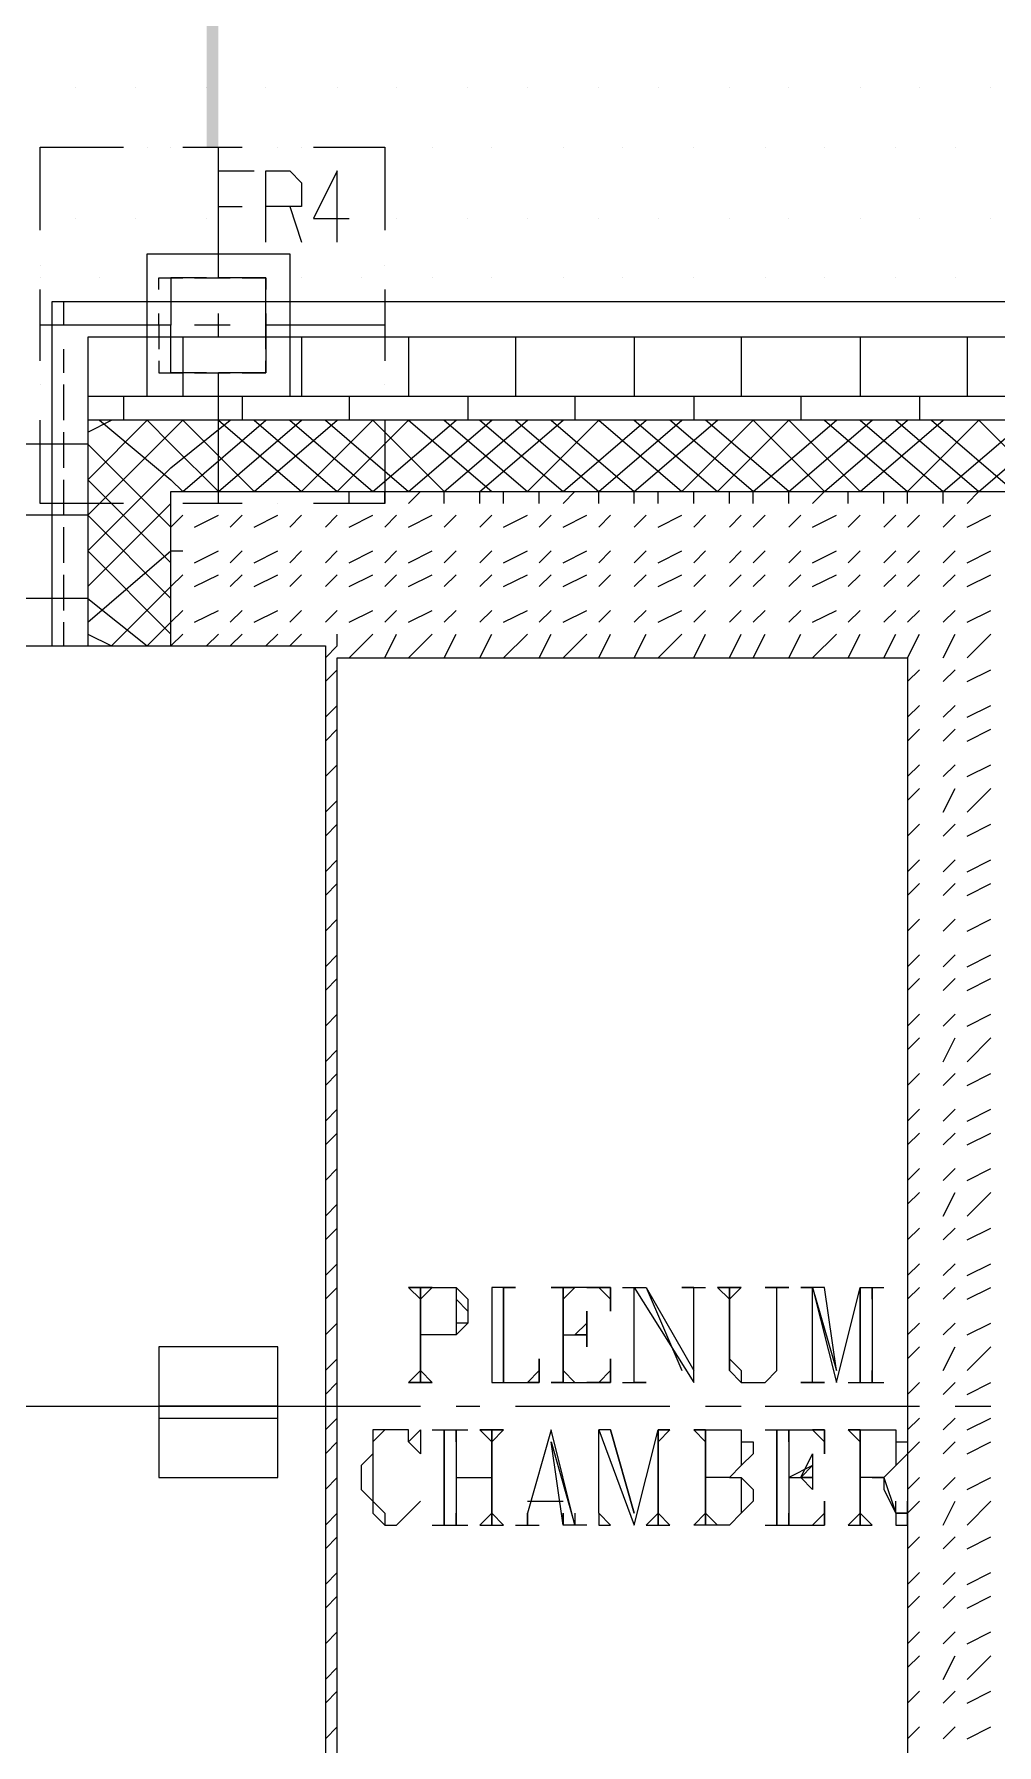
# Model space of a CAD drawing. Header units: metres. Extents: x -941 to 1333, y -28 to 1490.
# Drawn here: x 999 to 1000.374, y 356.678 to 359.12 of the extents above; entities that cross this region are included whole.
import ezdxf

# ---------------------------------------------------------------- set-up
doc = ezdxf.new("R2010")
doc.units = ezdxf.units.M

msp = doc.modelspace()

# ---------------------------------------------------------------- linework, layer by layer
at = {"lineweight": 0}
for points in [[(999.05945, 359.04368), (999.05945, 359.04368)], [(999.14424, 359.04368), (999.14424, 359.04368)], [(999.24599, 359.04368), (999.24599, 359.04368)], [(999.33078, 359.04368), (999.33078, 359.04368)], [(999.43253, 359.04368), (999.43253, 359.04368)], [(999.51732, 359.04368), (999.51732, 359.04368)], [(999.61907, 359.04368), (999.61907, 359.04368)], [(999.70387, 359.04368), (999.70387, 359.04368)], [(999.80562, 359.04368), (999.80562, 359.04368)], [(999.89041, 359.04368), (999.89041, 359.04368)], [(999.99216, 359.04368), (999.99216, 359.04368)], [(1000.07695, 359.04368), (1000.07695, 359.04368)], [(1000.1787, 359.04368), (1000.1787, 359.04368)], [(1000.26349, 359.04368), (1000.26349, 359.04368)], [(1000.36524, 359.04368), (1000.36524, 359.04368)], [(999.00857, 358.84018), (999.00857, 358.95889), (999.12728, 358.95889)], [(999.00857, 358.95889), (999.00857, 358.95889)], [(999.09336, 358.95889), (999.09336, 358.95889)], [(999.1612, 358.95889), (999.1612, 358.95889)], [(999.19511, 358.95889), (999.19511, 358.95889)], [(999.21207, 358.95889), (999.29686, 358.95889)], [(999.26295, 358.77235), (999.26295, 358.95889)], [(999.27991, 358.95889), (999.27991, 358.95889)], [(999.34774, 358.95889), (999.34774, 358.95889)], [(999.38166, 358.95889), (999.38166, 358.95889)], [(999.39861, 358.95889), (999.50036, 358.95889), (999.50036, 358.84018)], [(999.46645, 358.95889), (999.46645, 358.95889)], [(999.5682, 358.95889), (999.5682, 358.95889)], [(999.65299, 358.95889), (999.65299, 358.95889)], [(999.75474, 358.95889), (999.75474, 358.95889)], [(999.83953, 358.95889), (999.83953, 358.95889)], [(999.94128, 358.95889), (999.94128, 358.95889)], [(1000.04303, 358.95889), (1000.04303, 358.95889)], [(1000.12783, 358.95889), (1000.12783, 358.95889)], [(1000.22958, 358.95889), (1000.22958, 358.95889)], [(1000.31437, 358.95889), (1000.31437, 358.95889)], [(999.26295, 358.82322), (999.26295, 358.92497), (999.31382, 358.92497)], [(999.33078, 358.82322), (999.33078, 358.92497), (999.3647, 358.92497), (999.38166, 358.90801), (999.38166, 358.89106), (999.38166, 358.8741), (999.3647, 358.8741), (999.33078, 358.8741)], [(999.43253, 358.82322), (999.43253, 358.92497), (999.39861, 358.85714), (999.44949, 358.85714)], [(999.05945, 358.85714), (999.05945, 358.85714)], [(999.14424, 358.85714), (999.14424, 358.85714)], [(999.24599, 358.85714), (999.24599, 358.85714)], [(999.26295, 358.8741), (999.29686, 358.8741)], [(999.33078, 358.85714), (999.33078, 358.85714)], [(999.3647, 358.8741), (999.38166, 358.82322)], [(999.43253, 358.85714), (999.43253, 358.85714)], [(999.51732, 358.85714), (999.51732, 358.85714)], [(999.61907, 358.85714), (999.61907, 358.85714)], [(999.70387, 358.85714), (999.70387, 358.85714)], [(999.80562, 358.85714), (999.80562, 358.85714)], [(999.89041, 358.85714), (999.89041, 358.85714)], [(999.99216, 358.85714), (999.99216, 358.85714)], [(1000.07695, 358.85714), (1000.07695, 358.85714)], [(1000.1787, 358.85714), (1000.1787, 358.85714)], [(1000.26349, 358.85714), (1000.26349, 358.85714)], [(1000.36524, 358.85714), (1000.36524, 358.85714)], [(999.00857, 358.78931), (999.00857, 358.78931)], [(999.50036, 358.78931), (999.50036, 358.78931)], [(999.00857, 358.77235), (999.00857, 358.77235)], [(999.09336, 358.77235), (999.09336, 358.77235)], [(999.24599, 358.77235), (999.19511, 358.77235), (999.19511, 358.70451), (999.17815, 358.70451), (999.17815, 358.72147)], [(999.17815, 358.75539), (999.17815, 358.77235), (999.21207, 358.77235)], [(999.19511, 358.77235), (999.19511, 358.77235)], [(999.22903, 358.77235), (999.27991, 358.77235)], [(999.33078, 358.72147), (999.33078, 358.70451), (999.33078, 358.77235), (999.31382, 358.77235), (999.26295, 358.77235)], [(999.27991, 358.77235), (999.27991, 358.77235)], [(999.29686, 358.77235), (999.33078, 358.77235), (999.33078, 358.75539)], [(999.38166, 358.77235), (999.38166, 358.77235)], [(999.46645, 358.77235), (999.46645, 358.77235)], [(999.5682, 358.77235), (999.5682, 358.77235)], [(999.65299, 358.77235), (999.65299, 358.77235)], [(999.75474, 358.77235), (999.75474, 358.77235)], [(999.83953, 358.77235), (999.83953, 358.77235)], [(999.94128, 358.77235), (999.94128, 358.77235)], [(1000.04303, 358.77235), (1000.04303, 358.77235)], [(1000.12783, 358.77235), (1000.12783, 358.77235)], [(1000.22958, 358.77235), (1000.22958, 358.77235)], [(1000.31437, 358.77235), (1000.31437, 358.77235)], [(999.00857, 358.65364), (999.00857, 358.75539)], [(999.02553, 358.24664), (999.02553, 358.73843), (1003.34992, 358.73843), (1003.34992, 355.4485), (999.02553, 355.4485), (999.02553, 356.059)], [(999.04249, 358.70451), (999.04249, 358.73843), (999.0764, 358.73843)], [(999.11032, 358.73843), (999.14424, 358.73843)], [(999.17815, 358.73843), (999.21207, 358.73843)], [(999.24599, 358.73843), (999.27991, 358.73843)], [(999.31382, 358.73843), (999.34774, 358.73843)], [(999.38166, 358.73843), (999.41557, 358.73843)], [(999.44949, 358.73843), (999.48341, 358.73843)], [(999.50036, 358.75539), (999.50036, 358.65364)], [(999.51732, 358.73843), (999.55124, 358.73843)], [(999.58516, 358.73843), (999.61907, 358.73843)], [(999.65299, 358.73843), (999.68691, 358.73843)], [(999.72082, 358.73843), (999.75474, 358.73843)], [(999.7717, 358.73843), (999.82257, 358.73843)], [(999.83953, 358.73843), (999.89041, 358.73843)], [(999.92432, 358.73843), (999.95824, 358.73843)], [(999.99216, 358.73843), (1000.02607, 358.73843)], [(1000.05999, 358.73843), (1000.09391, 358.73843)], [(1000.12783, 358.73843), (1000.16174, 358.73843)], [(1000.19566, 358.73843), (1000.22958, 358.73843)], [(1000.24653, 358.73843), (1000.29741, 358.73843)], [(1000.31437, 358.73843), (1000.36524, 358.73843)], [(999.26295, 358.68756), (999.26295, 358.72147)], [(999.19511, 358.70451), (999.00857, 358.70451)], [(999.0764, 356.059), (999.0764, 355.49938), (1003.29905, 355.49938), (1003.29905, 358.68756), (999.0764, 358.68756), (999.0764, 358.24664)], [(1003.29905, 358.68756), (999.0764, 358.68756)], [(999.12728, 358.68756), (999.12728, 358.68756)], [(999.24599, 358.63668), (999.19511, 358.63668), (999.19511, 358.70451), (999.17815, 358.70451), (999.17815, 358.6706)], [(999.21207, 358.68756), (999.21207, 358.60276)], [(999.27991, 358.70451), (999.22903, 358.70451)], [(999.33078, 358.6706), (999.33078, 358.70451), (999.33078, 358.63668), (999.31382, 358.63668), (999.26295, 358.63668)], [(999.29686, 358.68756), (999.29686, 358.68756)], [(999.50036, 358.70451), (999.33078, 358.70451)], [(999.38166, 358.68756), (999.38166, 358.60276)], [(999.44949, 358.68756), (999.44949, 358.68756)], [(999.53428, 358.68756), (999.53428, 358.60276)], [(999.61907, 358.68756), (999.61907, 358.68756)], [(999.68691, 358.68756), (999.68691, 358.60276)], [(999.7717, 358.68756), (999.7717, 358.68756)], [(999.85649, 358.68756), (999.85649, 358.60276)], [(999.94128, 358.68756), (999.94128, 358.68756)], [(1000.00912, 358.68756), (1000.00912, 358.60276)], [(1000.09391, 358.68756), (1000.09391, 358.68756)], [(1000.1787, 358.68756), (1000.1787, 358.60276)], [(1000.26349, 358.68756), (1000.26349, 358.68756)], [(1000.33133, 358.68756), (1000.33133, 358.60276)], [(999.04249, 358.63668), (999.04249, 358.6706)], [(999.17815, 358.65364), (999.17815, 358.63668), (999.21207, 358.63668)], [(999.22903, 358.63668), (999.27991, 358.63668)], [(999.26295, 358.45014), (999.26295, 358.63668)], [(999.29686, 358.63668), (999.33078, 358.63668), (999.33078, 358.65364)], [(999.00857, 358.61972), (999.00857, 358.61972)], [(999.04249, 358.56885), (999.04249, 358.61972)], [(999.50036, 358.61972), (999.50036, 358.61972)], [(1003.29905, 358.60276), (999.0764, 358.60276)], [(999.12728, 358.60276), (999.12728, 358.56885)], [(999.29686, 358.60276), (999.29686, 358.56885)], [(999.44949, 358.60276), (999.44949, 358.56885)], [(999.61907, 358.60276), (999.61907, 358.56885)], [(999.7717, 358.60276), (999.7717, 358.56885)], [(999.94128, 358.60276), (999.94128, 358.56885)], [(1000.09391, 358.60276), (1000.09391, 358.56885)], [(1000.12783, 358.56885), (1000.24653, 358.4671), (1000.34828, 358.56885), (1000.45003, 358.4671), (1000.56874, 358.56885), (1000.56874, 358.60276)], [(1000.1787, 358.56885), (1000.29741, 358.4671), (1000.41612, 358.56885), (1000.41612, 358.60276)], [(1000.26349, 358.60276), (1000.26349, 358.56885)], [(999.12728, 358.45014), (999.00857, 358.45014), (999.00857, 358.56885)], [(1003.29905, 358.56885), (999.0764, 358.56885)], [(999.0764, 358.55189), (999.11032, 358.56885)], [(999.19511, 358.36535), (999.0764, 358.48405), (999.1612, 358.56885), (999.19511, 358.53493), (999.26295, 358.4671), (999.38166, 358.56885)], [(999.19511, 358.31447), (999.0764, 358.43318), (999.19511, 358.55189), (999.21207, 358.56885), (999.31382, 358.4671), (999.43253, 358.56885)], [(999.19511, 358.2636), (999.0764, 358.3823), (999.19511, 358.50101), (999.27991, 358.56885)], [(999.09336, 358.56885), (999.19511, 358.48405), (999.21207, 358.4671), (999.33078, 358.56885)], [(999.26295, 358.56885), (999.38166, 358.4671), (999.48341, 358.56885), (999.58516, 358.4671)], [(999.31382, 358.56885), (999.43253, 358.4671), (999.53428, 358.56885), (999.65299, 358.4671)], [(999.3647, 358.56885), (999.48341, 358.4671), (999.60211, 358.56885)], [(999.50036, 358.56885), (999.50036, 358.45014), (999.39861, 358.45014)], [(999.41557, 358.56885), (999.53428, 358.4671), (999.65299, 358.56885)], [(999.58516, 358.45014), (999.58516, 358.4671), (999.70387, 358.56885)], [(999.58516, 358.56885), (999.70387, 358.4671), (999.80562, 358.56885), (999.92432, 358.4671), (1000.02607, 358.56885), (1000.12783, 358.4671), (1000.24653, 358.56885)], [(999.63603, 358.45014), (999.63603, 358.4671), (999.75474, 358.56885)], [(999.63603, 358.56885), (999.75474, 358.4671), (999.87345, 358.56885)], [(999.68691, 358.56885), (999.80562, 358.4671), (999.92432, 358.56885)], [(999.73778, 358.56885), (999.85649, 358.4671), (999.9752, 358.56885)], [(999.85649, 358.56885), (999.9752, 358.4671), (1000.07695, 358.56885), (1000.1787, 358.4671), (1000.29741, 358.56885)], [(1000.02607, 358.4671), (999.90737, 358.56885)], [(1000.07695, 358.4671), (999.95824, 358.56885)], [(1000.02607, 358.45014), (1000.02607, 358.4671), (1000.14478, 358.56885)], [(1000.07695, 358.45014), (1000.07695, 358.4671), (1000.19566, 358.56885)], [(1000.22958, 358.56885), (1000.34828, 358.4671), (1000.46699, 358.56885)], [(1000.28045, 358.56885), (1000.39916, 358.4671), (1000.51787, 358.56885)], [(999.04249, 358.50101), (999.04249, 358.55189)], [(999.0764, 358.53493), (998.36415, 358.53493)], [(999.0764, 358.53493), (999.19511, 358.41622), (999.21207, 358.43318)], [(999.04249, 358.43318), (999.04249, 358.48405)], [(999.19511, 358.24664), (999.19511, 358.4671), (1003.18034, 358.4671), (1003.18034, 355.73679), (999.19511, 355.73679), (999.19511, 356.059)], [(999.44949, 358.45014), (999.44949, 358.4671)], [(999.50036, 358.45014), (999.50036, 358.4671)], [(999.53428, 358.45014), (999.55124, 358.4671)], [(999.66995, 358.45014), (999.66995, 358.4671)], [(999.72082, 358.45014), (999.72082, 358.4671)], [(999.75474, 358.45014), (999.7717, 358.4671)], [(999.80562, 358.45014), (999.80562, 358.4671)], [(999.85649, 358.45014), (999.85649, 358.4671)], [(999.89041, 358.45014), (999.89041, 358.4671)], [(999.94128, 358.45014), (999.94128, 358.4671)], [(999.99216, 358.45014), (999.99216, 358.4671)], [(1000.11087, 358.45014), (1000.12783, 358.4671)], [(1000.16174, 358.45014), (1000.16174, 358.4671)], [(1000.21262, 358.45014), (1000.21262, 358.4671)], [(1000.24653, 358.45014), (1000.24653, 358.4671)], [(1000.29741, 358.45014), (1000.29741, 358.4671)], [(1000.33133, 358.45014), (1000.34828, 358.4671)], [(999.0764, 358.33143), (999.19511, 358.45014)], [(999.1612, 358.45014), (999.1612, 358.45014)], [(999.29686, 358.45014), (999.21207, 358.45014)], [(999.34774, 358.45014), (999.34774, 358.45014)], [(999.0764, 358.43318), (998.85595, 358.43318)], [(999.04249, 358.36535), (999.04249, 358.41622)], [(999.22903, 358.41622), (999.26295, 358.43318)], [(999.27991, 358.41622), (999.29686, 358.43318)], [(999.31382, 358.41622), (999.34774, 358.43318)], [(999.3647, 358.41622), (999.38166, 358.43318)], [(999.41557, 358.41622), (999.43253, 358.43318)], [(999.44949, 358.41622), (999.48341, 358.43318)], [(999.50036, 358.41622), (999.51732, 358.43318)], [(999.53428, 358.41622), (999.5682, 358.43318)], [(999.58516, 358.41622), (999.60211, 358.43318)], [(999.63603, 358.41622), (999.65299, 358.43318)], [(999.66995, 358.41622), (999.70387, 358.43318)], [(999.72082, 358.41622), (999.73778, 358.43318)], [(999.75474, 358.41622), (999.78866, 358.43318)], [(999.80562, 358.41622), (999.82257, 358.43318)], [(999.85649, 358.41622), (999.87345, 358.43318)], [(999.89041, 358.41622), (999.92432, 358.43318)], [(999.94128, 358.41622), (999.95824, 358.43318)], [(999.99216, 358.41622), (1000.00912, 358.43318)], [(1000.02607, 358.41622), (1000.04303, 358.43318)], [(1000.07695, 358.41622), (1000.09391, 358.43318)], [(1000.11087, 358.41622), (1000.14478, 358.43318)], [(1000.16174, 358.41622), (1000.1787, 358.43318)], [(1000.21262, 358.41622), (1000.22958, 358.43318)], [(1000.24653, 358.41622), (1000.26349, 358.43318)], [(1000.29741, 358.41622), (1000.31437, 358.43318)], [(1000.33133, 358.41622), (1000.36524, 358.43318)], [(999.0764, 358.28055), (999.19511, 358.3823), (999.21207, 358.3823)], [(999.22903, 358.36535), (999.26295, 358.3823)], [(999.27991, 358.36535), (999.29686, 358.3823)], [(999.31382, 358.36535), (999.34774, 358.3823)], [(999.3647, 358.36535), (999.38166, 358.3823)], [(999.41557, 358.36535), (999.43253, 358.3823)], [(999.44949, 358.36535), (999.48341, 358.3823)], [(999.50036, 358.36535), (999.51732, 358.3823)], [(999.53428, 358.36535), (999.5682, 358.3823)], [(999.58516, 358.36535), (999.60211, 358.3823)], [(999.63603, 358.36535), (999.65299, 358.3823)], [(999.66995, 358.36535), (999.70387, 358.3823)], [(999.72082, 358.36535), (999.73778, 358.3823)], [(999.75474, 358.36535), (999.78866, 358.3823)], [(999.80562, 358.36535), (999.82257, 358.3823)], [(999.85649, 358.36535), (999.87345, 358.3823)], [(999.89041, 358.36535), (999.92432, 358.3823)], [(999.94128, 358.36535), (999.95824, 358.3823)], [(999.99216, 358.36535), (1000.00912, 358.3823)], [(1000.02607, 358.36535), (1000.04303, 358.3823)], [(1000.07695, 358.36535), (1000.09391, 358.3823)], [(1000.11087, 358.36535), (1000.14478, 358.3823)], [(1000.16174, 358.36535), (1000.1787, 358.3823)], [(1000.21262, 358.36535), (1000.22958, 358.3823)], [(1000.24653, 358.36535), (1000.26349, 358.3823)], [(1000.29741, 358.36535), (1000.31437, 358.3823)], [(1000.33133, 358.36535), (1000.36524, 358.3823)], [(999.04249, 358.29751), (999.04249, 358.34839)], [(999.0764, 358.2636), (999.11032, 358.24664), (999.19511, 358.33143), (999.21207, 358.34839)], [(999.22903, 358.33143), (999.26295, 358.34839)], [(999.27991, 358.33143), (999.29686, 358.34839)], [(999.31382, 358.33143), (999.34774, 358.34839)], [(999.3647, 358.33143), (999.38166, 358.34839)], [(999.41557, 358.33143), (999.43253, 358.34839)], [(999.44949, 358.33143), (999.48341, 358.34839)], [(999.50036, 358.33143), (999.51732, 358.34839)], [(999.53428, 358.33143), (999.5682, 358.34839)], [(999.58516, 358.33143), (999.60211, 358.34839)], [(999.63603, 358.33143), (999.65299, 358.34839)], [(999.66995, 358.33143), (999.70387, 358.34839)], [(999.72082, 358.33143), (999.73778, 358.34839)], [(999.75474, 358.33143), (999.78866, 358.34839)], [(999.80562, 358.33143), (999.82257, 358.34839)], [(999.85649, 358.33143), (999.87345, 358.34839)], [(999.89041, 358.33143), (999.92432, 358.34839)], [(999.94128, 358.33143), (999.95824, 358.34839)], [(999.99216, 358.33143), (1000.00912, 358.34839)], [(1000.02607, 358.33143), (1000.04303, 358.34839)], [(1000.07695, 358.33143), (1000.09391, 358.34839)], [(1000.11087, 358.33143), (1000.14478, 358.34839)], [(1000.16174, 358.33143), (1000.1787, 358.34839)], [(1000.21262, 358.33143), (1000.22958, 358.34839)], [(1000.24653, 358.33143), (1000.26349, 358.34839)], [(1000.29741, 358.33143), (1000.31437, 358.34839)], [(1000.33133, 358.33143), (1000.36524, 358.34839)], [(999.0764, 358.31447), (998.36415, 358.31447)], [(999.0764, 358.31447), (999.1612, 358.24664), (999.19511, 358.28055), (999.21207, 358.29751)], [(999.22903, 358.28055), (999.26295, 358.29751)], [(999.27991, 358.28055), (999.29686, 358.29751)], [(999.31382, 358.28055), (999.34774, 358.29751)], [(999.3647, 358.28055), (999.38166, 358.29751)], [(999.41557, 358.28055), (999.43253, 358.29751)], [(999.44949, 358.28055), (999.48341, 358.29751)], [(999.50036, 358.28055), (999.51732, 358.29751)], [(999.53428, 358.28055), (999.5682, 358.29751)], [(999.58516, 358.28055), (999.60211, 358.29751)], [(999.63603, 358.28055), (999.65299, 358.29751)], [(999.66995, 358.28055), (999.70387, 358.29751)], [(999.72082, 358.28055), (999.73778, 358.29751)], [(999.75474, 358.28055), (999.78866, 358.29751)], [(999.80562, 358.28055), (999.82257, 358.29751)], [(999.85649, 358.28055), (999.87345, 358.29751)], [(999.89041, 358.28055), (999.92432, 358.29751)], [(999.94128, 358.28055), (999.95824, 358.29751)], [(999.99216, 358.28055), (1000.00912, 358.29751)], [(1000.02607, 358.28055), (1000.04303, 358.29751)], [(1000.07695, 358.28055), (1000.09391, 358.29751)], [(1000.11087, 358.28055), (1000.14478, 358.29751)], [(1000.16174, 358.28055), (1000.1787, 358.29751)], [(1000.21262, 358.28055), (1000.22958, 358.29751)], [(1000.24653, 358.28055), (1000.26349, 358.29751)], [(1000.29741, 358.28055), (1000.31437, 358.29751)], [(1000.33133, 358.28055), (1000.36524, 358.29751)], [(999.04249, 358.24664), (999.04249, 358.28055)], [(996.53264, 358.24664), (999.41557, 358.24664), (999.41557, 356.059), (998.82203, 356.059)], [(999.19511, 358.24664), (999.21207, 358.2636)], [(999.24599, 358.24664), (999.26295, 358.2636)], [(999.27991, 358.24664), (999.29686, 358.2636)], [(999.33078, 358.24664), (999.34774, 358.2636)], [(999.3647, 358.24664), (999.38166, 358.2636)], [(999.41557, 358.22968), (999.43253, 358.24664), (999.43253, 358.2636)], [(999.44949, 358.22968), (999.48341, 358.2636)], [(999.50036, 358.22968), (999.51732, 358.2636)], [(999.53428, 358.22968), (999.5682, 358.2636)], [(999.58516, 358.22968), (999.60211, 358.2636)], [(999.63603, 358.22968), (999.65299, 358.2636)], [(999.66995, 358.22968), (999.70387, 358.2636)], [(999.72082, 358.22968), (999.73778, 358.2636)], [(999.75474, 358.22968), (999.78866, 358.2636)], [(999.80562, 358.22968), (999.82257, 358.2636)], [(999.85649, 358.22968), (999.87345, 358.2636)], [(999.89041, 358.22968), (999.92432, 358.2636)], [(999.94128, 358.22968), (999.95824, 358.2636)], [(999.99216, 358.22968), (1000.00912, 358.2636)], [(1000.02607, 358.22968), (1000.04303, 358.2636)], [(1000.07695, 358.22968), (1000.09391, 358.2636)], [(1000.11087, 358.22968), (1000.14478, 358.2636)], [(1000.16174, 358.22968), (1000.1787, 358.2636)], [(1000.21262, 358.22968), (1000.22958, 358.2636)], [(1000.24653, 358.22968), (1000.26349, 358.2636)], [(1000.29741, 358.22968), (1000.31437, 358.2636)], [(1000.33133, 358.22968), (1000.36524, 358.2636)], [(999.41557, 358.19576), (999.43253, 358.21272)], [(1000.24653, 358.19576), (1000.26349, 358.21272)], [(1000.29741, 358.19576), (1000.31437, 358.21272)], [(1000.33133, 358.19576), (1000.36524, 358.21272)], [(999.41557, 358.14489), (999.43253, 358.16185)], [(1000.24653, 358.14489), (1000.26349, 358.16185)], [(1000.29741, 358.14489), (1000.31437, 358.16185)], [(1000.33133, 358.14489), (1000.36524, 358.16185)], [(999.41557, 358.11097), (999.43253, 358.12793)], [(1000.24653, 358.11097), (1000.26349, 358.12793)], [(1000.29741, 358.11097), (1000.31437, 358.12793)], [(1000.33133, 358.11097), (1000.36524, 358.12793)], [(999.41557, 358.06009), (999.43253, 358.07705)], [(1000.24653, 358.06009), (1000.26349, 358.07705)], [(1000.29741, 358.06009), (1000.31437, 358.07705)], [(1000.33133, 358.06009), (1000.36524, 358.07705)], [(999.41557, 358.00922), (999.43253, 358.02618)], [(1000.24653, 358.02618), (1000.26349, 358.04314)], [(1000.29741, 358.00922), (1000.31437, 358.04314)], [(1000.33133, 358.00922), (1000.36524, 358.04314)], [(999.41557, 357.9753), (999.43253, 357.99226)], [(1000.24653, 357.9753), (1000.26349, 357.99226)], [(1000.29741, 357.9753), (1000.31437, 357.99226)], [(1000.33133, 357.9753), (1000.36524, 357.99226)], [(999.41557, 357.92443), (999.43253, 357.94139)], [(1000.24653, 357.92443), (1000.26349, 357.94139)], [(1000.29741, 357.92443), (1000.31437, 357.94139)], [(1000.33133, 357.92443), (1000.36524, 357.94139)], [(999.41557, 357.89051), (999.43253, 357.90747)], [(1000.24653, 357.89051), (1000.26349, 357.90747)], [(1000.29741, 357.89051), (1000.31437, 357.90747)], [(1000.33133, 357.89051), (1000.36524, 357.90747)], [(999.41557, 357.83964), (999.43253, 357.85659)], [(1000.24653, 357.83964), (1000.26349, 357.85659)], [(1000.29741, 357.83964), (1000.31437, 357.85659)], [(1000.33133, 357.83964), (1000.36524, 357.85659)], [(999.41557, 357.78876), (999.43253, 357.80572)], [(1000.24653, 357.78876), (1000.26349, 357.80572)], [(1000.29741, 357.78876), (1000.31437, 357.80572)], [(1000.33133, 357.78876), (1000.36524, 357.80572)], [(999.41557, 357.75484), (999.43253, 357.7718)], [(1000.24653, 357.75484), (1000.26349, 357.7718)], [(1000.29741, 357.75484), (1000.31437, 357.7718)], [(1000.33133, 357.75484), (1000.36524, 357.7718)], [(999.41557, 357.70397), (999.43253, 357.72093)], [(1000.24653, 357.70397), (1000.26349, 357.72093)], [(1000.29741, 357.70397), (1000.31437, 357.72093)], [(1000.33133, 357.70397), (1000.36524, 357.72093)], [(1000.24653, 357.67005), (1000.26349, 357.68701)], [(1000.29741, 357.65309), (1000.31437, 357.68701)], [(1000.33133, 357.65309), (1000.36524, 357.68701)], [(999.41557, 357.65309), (999.43253, 357.67005)], [(999.41557, 357.61918), (999.43253, 357.63613)], [(1000.24653, 357.61918), (1000.26349, 357.63613)], [(1000.29741, 357.61918), (1000.31437, 357.63613)], [(1000.33133, 357.61918), (1000.36524, 357.63613)], [(999.41557, 357.5683), (999.43253, 357.58526)], [(1000.24653, 357.5683), (1000.26349, 357.58526)], [(1000.29741, 357.5683), (1000.31437, 357.58526)], [(1000.33133, 357.5683), (1000.36524, 357.58526)], [(999.41557, 357.53438), (999.43253, 357.55134)], [(1000.24653, 357.53438), (1000.26349, 357.55134)], [(1000.29741, 357.53438), (1000.31437, 357.55134)], [(1000.33133, 357.53438), (1000.36524, 357.55134)], [(999.41557, 357.48351), (999.43253, 357.50047)], [(1000.24653, 357.48351), (1000.26349, 357.50047)], [(1000.29741, 357.48351), (1000.31437, 357.50047)], [(1000.33133, 357.48351), (1000.36524, 357.50047)], [(1000.24653, 357.44959), (1000.26349, 357.46655)], [(1000.29741, 357.43263), (1000.31437, 357.46655)], [(1000.33133, 357.43263), (1000.36524, 357.46655)], [(999.41557, 357.43263), (999.43253, 357.44959)], [(999.41557, 357.39872), (999.43253, 357.41568)], [(1000.24653, 357.39872), (1000.26349, 357.41568)], [(1000.29741, 357.39872), (1000.31437, 357.41568)], [(1000.33133, 357.39872), (1000.36524, 357.41568)], [(999.41557, 357.34784), (999.43253, 357.3648)], [(1000.24653, 357.34784), (1000.26349, 357.3648)], [(1000.29741, 357.34784), (1000.31437, 357.3648)], [(1000.33133, 357.34784), (1000.36524, 357.3648)], [(999.41557, 357.31393), (999.43253, 357.33088)], [(999.55124, 357.33088), (999.53428, 357.33088), (999.58516, 357.33088), (999.60211, 357.33088), (999.61907, 357.31393), (999.61907, 357.29697), (999.61907, 357.28001), (999.60211, 357.26305), (999.58516, 357.26305), (999.55124, 357.26305)], [(999.53428, 357.33088), (999.55124, 357.31393), (999.5682, 357.33088), (999.55124, 357.33088), (999.55124, 357.19522), (999.55124, 357.33088), (999.55124, 357.19522), (999.5682, 357.19522), (999.53428, 357.19522), (999.55124, 357.19522)], [(999.58516, 357.33088), (999.60211, 357.33088), (999.60211, 357.31393), (999.60211, 357.28001), (999.60211, 357.26305), (999.58516, 357.26305)], [(999.66995, 357.31393), (999.66995, 357.33088), (999.68691, 357.33088), (999.65299, 357.33088), (999.65299, 357.19522), (999.72082, 357.19522), (999.72082, 357.22913), (999.72082, 357.19522), (999.70387, 357.19522), (999.72082, 357.21217), (999.70387, 357.19522)], [(999.65299, 357.33088), (999.65299, 357.33088)], [(999.65299, 357.33088), (999.65299, 357.31393)], [(999.78866, 357.33088), (999.82257, 357.33088), (999.82257, 357.29697), (999.82257, 357.33088), (999.73778, 357.33088), (999.75474, 357.33088), (999.7717, 357.33088), (999.75474, 357.31393), (999.75474, 357.33088), (999.75474, 357.19522), (999.75474, 357.33088), (999.75474, 357.19522), (999.73778, 357.19522), (999.82257, 357.19522), (999.82257, 357.22913), (999.82257, 357.19522), (999.78866, 357.19522)], [(999.83953, 357.19522), (999.87345, 357.19522), (999.85649, 357.19522), (999.85649, 357.33088), (999.94128, 357.19522), (999.94128, 357.33088), (999.92432, 357.33088), (999.95824, 357.33088)], [(999.83953, 357.33088), (999.87345, 357.33088), (999.94128, 357.21217)], [(999.85649, 357.33088), (999.85649, 357.33088)], [(999.87345, 357.33088), (999.92432, 357.21217)], [(999.99216, 357.33088), (1000.00912, 357.33088), (999.9752, 357.33088), (999.99216, 357.33088), (999.99216, 357.22913), (1000.00912, 357.21217), (1000.00912, 357.19522)], [(999.9752, 357.33088), (999.99216, 357.31393), (1000.00912, 357.33088)], [(999.99216, 357.21217), (999.99216, 357.22913), (999.99216, 357.33088), (999.99216, 357.22913), (999.99216, 357.21217), (1000.00912, 357.19522), (1000.02607, 357.19522), (1000.04303, 357.19522), (1000.05999, 357.21217), (1000.05999, 357.22913), (1000.05999, 357.33088)], [(1000.11087, 357.19522), (1000.11087, 357.33088), (1000.14478, 357.19522), (1000.1787, 357.33088), (1000.1787, 357.19522), (1000.1787, 357.33088), (1000.21262, 357.33088)], [(1000.19566, 357.31393), (1000.19566, 357.33088), (1000.19566, 357.19522), (1000.19566, 357.21217)], [(1000.19566, 357.33088), (1000.19566, 357.33088)], [(1000.24653, 357.31393), (1000.26349, 357.33088)], [(1000.29741, 357.31393), (1000.31437, 357.33088)], [(1000.33133, 357.31393), (1000.36524, 357.33088)], [(999.60211, 357.31393), (999.61907, 357.29697), (999.61907, 357.28001), (999.60211, 357.28001)], [(999.41557, 357.26305), (999.43253, 357.28001)], [(999.75474, 357.26305), (999.78866, 357.26305), (999.7717, 357.26305), (999.78866, 357.28001), (999.78866, 357.26305), (999.78866, 357.24609)], [(1000.24653, 357.26305), (1000.26349, 357.28001)], [(1000.29741, 357.26305), (1000.31437, 357.28001)], [(1000.33133, 357.26305), (1000.36524, 357.28001)], [(1000.24653, 357.22913), (1000.26349, 357.24609)], [(1000.29741, 357.21217), (1000.31437, 357.24609)], [(1000.33133, 357.21217), (1000.36524, 357.24609)], [(999.41557, 357.21217), (999.43253, 357.22913)], [(999.41557, 357.17826), (999.43253, 357.19522)], [(999.5682, 357.19522), (999.55124, 357.21217), (999.53428, 357.19522)], [(999.65299, 357.21217), (999.65299, 357.19522)], [(999.65299, 357.19522), (999.65299, 357.19522)], [(999.66995, 357.21217), (999.66995, 357.19522), (999.68691, 357.19522)], [(1000.16174, 357.19522), (1000.21262, 357.19522)], [(1000.1787, 357.21217), (1000.1787, 357.19522)], [(1000.1787, 357.19522), (1000.1787, 357.19522)], [(1000.19566, 357.19522), (1000.19566, 357.19522)], [(1000.24653, 357.17826), (1000.26349, 357.19522)], [(1000.29741, 357.17826), (1000.31437, 357.19522)], [(1000.33133, 357.17826), (1000.36524, 357.19522)], [(998.90682, 357.1613), (999.12728, 357.1613)], [(998.94074, 357.1613), (999.19511, 357.1613)], [(999.17815, 357.1613), (999.22903, 357.1613), (999.27991, 357.1613)], [(999.26295, 357.1613), (999.41557, 357.1613)], [(999.33078, 357.1613), (999.55124, 357.1613)], [(999.41557, 357.12738), (999.43253, 357.14434)], [(999.60211, 357.1613), (999.63603, 357.1613)], [(999.68691, 357.1613), (999.90737, 357.1613)], [(999.95824, 357.1613), (1000.00912, 357.1613)], [(1000.04303, 357.1613), (1000.26349, 357.1613)], [(1000.24653, 357.12738), (1000.26349, 357.14434)], [(1000.29741, 357.12738), (1000.31437, 357.14434)], [(1000.31437, 357.1613), (1000.36524, 357.1613)], [(1000.33133, 357.12738), (1000.36524, 357.14434)], [(999.53428, 357.11042), (999.55124, 357.12738), (999.55124, 357.09347), (999.53428, 357.11042), (999.53428, 357.12738), (999.51732, 357.12738), (999.50036, 357.12738), (999.48341, 357.12738), (999.48341, 357.11042), (999.48341, 357.09347), (999.46645, 357.07651), (999.46645, 357.04259), (999.48341, 357.02563), (999.48341, 357.00867), (999.50036, 356.99172), (999.51732, 356.99172), (999.53428, 357.00867), (999.55124, 357.02563)], [(999.50036, 357.12738), (999.48341, 357.11042), (999.48341, 357.07651), (999.48341, 357.04259), (999.48341, 357.02563), (999.50036, 357.00867), (999.50036, 356.99172)], [(999.5682, 357.12738), (999.61907, 357.12738)], [(999.58516, 357.12738), (999.58516, 357.12738)], [(999.58516, 357.12738), (999.58516, 357.11042)], [(999.60211, 357.11042), (999.60211, 357.12738), (999.60211, 356.99172), (999.60211, 357.00867), (999.60211, 356.99172)], [(999.60211, 357.12738), (999.60211, 357.12738)], [(999.63603, 356.99172), (999.65299, 357.00867), (999.65299, 357.12738), (999.65299, 356.99172), (999.65299, 357.12738), (999.66995, 357.12738), (999.63603, 357.12738), (999.65299, 357.12738)], [(999.63603, 357.12738), (999.65299, 357.11042), (999.66995, 357.12738)], [(999.78866, 356.99172), (999.75474, 356.99172), (999.73778, 357.11042), (999.7717, 356.99172), (999.73778, 357.12738), (999.70387, 357.00867)], [(999.80562, 357.00867), (999.80562, 357.12738), (999.85649, 356.99172), (999.89041, 357.12738), (999.89041, 356.99172), (999.89041, 357.12738), (999.89041, 357.00867), (999.87345, 356.99172)], [(999.82257, 357.12738), (999.85649, 357.00867), (999.82257, 357.12738), (999.80562, 357.12738)], [(999.80562, 357.12738), (999.80562, 357.12738)], [(999.90737, 357.12738), (999.89041, 357.12738), (999.90737, 357.12738), (999.89041, 357.11042)], [(999.95824, 356.99172), (999.95824, 357.00867), (999.94128, 356.99172), (999.95824, 357.00867), (999.95824, 357.12738), (999.95824, 356.99172), (999.95824, 357.12738), (999.9752, 357.12738)], [(999.94128, 357.12738), (999.95824, 357.11042), (999.95824, 357.12738), (999.94128, 357.12738), (999.99216, 357.12738), (1000.00912, 357.12738), (1000.00912, 357.11042), (1000.02607, 357.11042), (1000.02607, 357.09347), (1000.00912, 357.07651), (999.99216, 357.05955), (1000.00912, 357.05955), (1000.02607, 357.04259), (1000.02607, 357.02563), (1000.00912, 357.00867), (999.99216, 356.99172), (999.94128, 356.99172)], [(999.99216, 357.12738), (1000.00912, 357.12738), (1000.00912, 357.11042), (1000.00912, 357.07651), (999.99216, 357.05955), (999.95824, 357.05955)], [(1000.04303, 357.12738), (1000.12783, 357.12738), (1000.12783, 357.09347), (1000.12783, 357.12738), (1000.11087, 357.12738), (1000.12783, 357.11042), (1000.12783, 357.12738)], [(1000.05999, 357.12738), (1000.05999, 357.12738)], [(1000.05999, 357.12738), (1000.05999, 357.11042)], [(1000.07695, 357.11042), (1000.07695, 357.12738), (1000.07695, 356.99172), (1000.07695, 357.00867), (1000.07695, 356.99172)], [(1000.07695, 357.12738), (1000.07695, 357.12738)], [(1000.16174, 356.99172), (1000.1787, 357.00867), (1000.1787, 357.12738), (1000.1787, 356.99172), (1000.1787, 357.12738), (1000.19566, 357.12738)], [(1000.16174, 357.12738), (1000.1787, 357.11042), (1000.1787, 357.12738), (1000.16174, 357.12738), (1000.21262, 357.12738), (1000.22958, 357.12738), (1000.22958, 357.11042), (1000.24653, 357.11042), (1000.24653, 357.09347), (1000.22958, 357.07651), (1000.21262, 357.05955), (1000.1787, 357.05955)], [(1000.21262, 357.12738), (1000.22958, 357.12738), (1000.22958, 357.11042), (1000.22958, 357.07651), (1000.21262, 357.05955), (1000.22958, 357.00867), (1000.24653, 357.00867), (1000.22958, 357.00867), (1000.22958, 357.02563)], [(999.41557, 357.09347), (999.43253, 357.11042)], [(999.48341, 357.11042), (999.48341, 357.09347), (999.48341, 357.07651), (999.48341, 357.04259), (999.48341, 357.02563), (999.48341, 357.00867)], [(1000.00912, 357.11042), (1000.00912, 357.09347), (1000.00912, 357.07651)], [(1000.22958, 357.11042), (1000.22958, 357.09347), (1000.22958, 357.07651)], [(1000.24653, 357.09347), (1000.26349, 357.11042)], [(1000.29741, 357.09347), (1000.31437, 357.11042)], [(1000.33133, 357.09347), (1000.36524, 357.11042)], [(1000.07695, 357.05955), (1000.11087, 357.05955), (1000.09391, 357.05955), (1000.11087, 357.07651), (1000.07695, 357.05955), (1000.11087, 357.05955)], [(999.41557, 357.04259), (999.43253, 357.05955)], [(999.60211, 357.05955), (999.65299, 357.05955)], [(999.99216, 357.05955), (1000.00912, 357.05955), (1000.00912, 357.04259), (1000.00912, 357.00867), (999.99216, 356.99172)], [(1000.00912, 357.05955), (1000.00912, 357.04259), (1000.00912, 357.02563), (1000.00912, 357.00867)], [(1000.19566, 357.05955), (1000.21262, 357.05955), (1000.21262, 357.04259), (1000.22958, 357.00867), (1000.22958, 356.99172), (1000.24653, 356.99172), (1000.24653, 357.00867), (1000.24653, 357.02563)], [(1000.24653, 357.04259), (1000.26349, 357.05955)], [(1000.29741, 357.04259), (1000.31437, 357.05955)], [(1000.33133, 357.04259), (1000.36524, 357.05955)], [(999.70387, 357.02563), (999.75474, 357.02563)], [(1000.04303, 356.99172), (1000.12783, 356.99172), (1000.12783, 357.02563), (1000.12783, 356.99172), (1000.12783, 357.00867), (1000.11087, 356.99172), (1000.12783, 357.00867)], [(1000.24653, 357.00867), (1000.26349, 357.02563)], [(1000.29741, 356.99172), (1000.31437, 357.02563)], [(1000.33133, 356.99172), (1000.36524, 357.02563)], [(999.41557, 356.99172), (999.43253, 357.00867)], [(999.58516, 357.00867), (999.58516, 356.99172)], [(999.65299, 357.00867), (999.66995, 356.99172)], [(999.70387, 356.99172), (999.70387, 357.00867), (999.70387, 356.99172)], [(999.7717, 357.00867), (999.7717, 356.99172)], [(999.89041, 357.00867), (999.90737, 356.99172)], [(999.95824, 357.00867), (999.9752, 356.99172)], [(1000.05999, 357.00867), (1000.05999, 356.99172)], [(1000.1787, 356.99172), (1000.1787, 357.00867), (1000.16174, 356.99172), (1000.19566, 356.99172), (1000.1787, 357.00867)], [(999.41557, 356.9578), (999.43253, 356.97476)], [(999.5682, 356.99172), (999.61907, 356.99172)], [(999.68691, 356.99172), (999.72082, 356.99172)], [(1000.24653, 356.9578), (1000.26349, 356.97476)], [(1000.29741, 356.9578), (1000.31437, 356.97476)], [(1000.33133, 356.9578), (1000.36524, 356.97476)], [(999.41557, 356.90692), (999.43253, 356.92388)], [(1000.24653, 356.90692), (1000.26349, 356.92388)], [(1000.29741, 356.90692), (1000.31437, 356.92388)], [(1000.33133, 356.90692), (1000.36524, 356.92388)], [(999.41557, 356.87301), (999.43253, 356.88997)], [(1000.24653, 356.87301), (1000.26349, 356.88997)], [(1000.29741, 356.87301), (1000.31437, 356.88997)], [(1000.33133, 356.87301), (1000.36524, 356.88997)], [(999.41557, 356.82213), (999.43253, 356.83909)], [(1000.24653, 356.82213), (1000.26349, 356.83909)], [(1000.29741, 356.82213), (1000.31437, 356.83909)], [(1000.33133, 356.82213), (1000.36524, 356.83909)], [(1000.24653, 356.78821), (1000.26349, 356.80517)], [(1000.29741, 356.77126), (1000.31437, 356.80517)], [(1000.33133, 356.77126), (1000.36524, 356.80517)], [(999.41557, 356.77126), (999.43253, 356.78821)], [(999.41557, 356.73734), (999.43253, 356.7543)], [(1000.24653, 356.73734), (1000.26349, 356.7543)], [(1000.29741, 356.73734), (1000.31437, 356.7543)], [(1000.33133, 356.73734), (1000.36524, 356.7543)], [(999.41557, 356.68646), (999.43253, 356.70342)], [(1000.24653, 356.68646), (1000.26349, 356.70342)], [(1000.29741, 356.68646), (1000.31437, 356.70342)], [(1000.33133, 356.68646), (1000.36524, 356.70342)]]:
    msp.add_lwpolyline(points, dxfattribs=at)
for points in [[(999.3647, 358.60276), (999.1612, 358.60276), (999.1612, 358.80626), (999.3647, 358.80626)], [(1000.24653, 356.07596), (999.43253, 356.07596), (999.43253, 358.22968), (1000.24653, 358.22968)], [(999.66995, 357.19522), (999.66995, 357.33088)], [(999.82257, 357.31393), (999.80562, 357.33088)], [(1000.07695, 357.33088), (1000.05999, 357.33088), (1000.04303, 357.33088)], [(1000.11087, 357.33088), (1000.14478, 357.21217), (1000.12783, 357.33088), (1000.09391, 357.33088)], [(999.78866, 357.24609), (999.78866, 357.26305), (999.78866, 357.29697)], [(999.17815, 357.05955), (999.34774, 357.05955), (999.34774, 357.24609), (999.17815, 357.24609)], [(999.7717, 357.19522), (999.75474, 357.21217), (999.75474, 357.19522)], [(999.82257, 357.21217), (999.80562, 357.19522)], [(1000.12783, 357.19522), (1000.11087, 357.19522), (1000.09391, 357.19522)], [(999.34774, 357.14434), (999.34774, 357.1613), (999.17815, 357.1613), (999.17815, 357.14434)], [(999.58516, 356.99172), (999.58516, 357.00867), (999.58516, 357.12738)], [(1000.05999, 356.99172), (1000.05999, 357.00867), (1000.05999, 357.12738)], [(1000.11087, 357.04259), (1000.09391, 357.05955), (1000.11087, 357.09347)], [(999.66995, 356.99172), (999.65299, 357.00867), (999.63603, 356.99172)], [(999.75474, 356.99172), (999.75474, 357.00867)], [(999.82257, 356.99172), (999.80562, 357.00867), (999.80562, 356.99172)], [(999.90737, 356.99172), (999.89041, 357.00867), (999.87345, 356.99172)]]:
    msp.add_lwpolyline(points, close=True, dxfattribs=at)
for points in [[(999.26295, 360.12902), (999.24599, 360.12902), (999.26295, 358.95889)], [(999.24599, 360.12902), (999.26295, 358.95889), (999.24599, 358.95889)]]:
    msp.add_solid(points)

doc.saveas('drawing.dxf')
